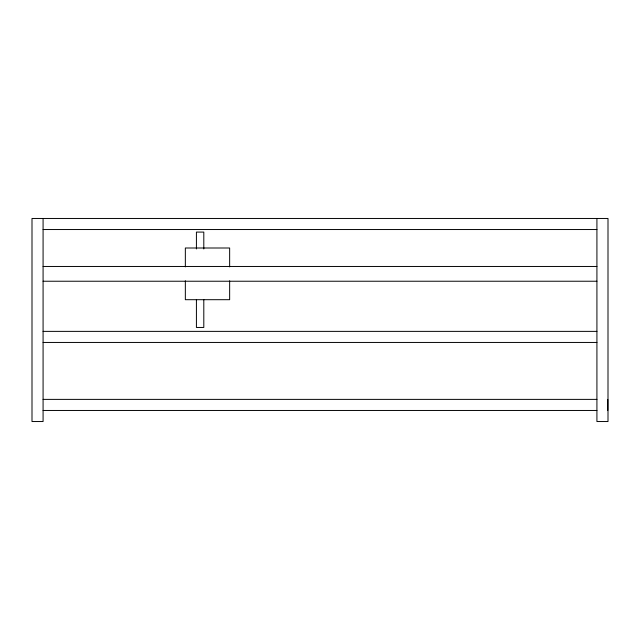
<?xml version="1.0" encoding="UTF-8"?>
<svg xmlns="http://www.w3.org/2000/svg" width="640" height="640" viewBox="0 0 640 640"><rect width="100%" height="100%" fill="white"/><g stroke="black" fill="none" stroke-linecap="round" stroke-linejoin="round"><path stroke-width="0.96" d="M43.08 229.536L596.92 229.536M43.08 266.464L596.92 266.464M43.08 281.232L596.92 281.232M43.08 331.376L596.92 331.376M43.08 342.448L596.92 342.448M43.08 399.384L596.92 399.384M43.08 410.464L596.92 410.464M607.744 399.384L607.744 410.464M596.92 218.464L596.92 421.536L608 421.536L608 218.464L32 218.464L32 421.536L43.08 421.536L43.08 218.464M229.648 266.888L229.648 248L185.344 248L185.344 266.888M229.648 280.808L229.648 299.696L185.344 299.696L185.344 280.808M203.8 248.976L203.8 232.088L196.416 232.088L196.416 248.976M203.8 299.64L203.8 327.456L196.416 327.456L196.416 299.64"/></g></svg>
